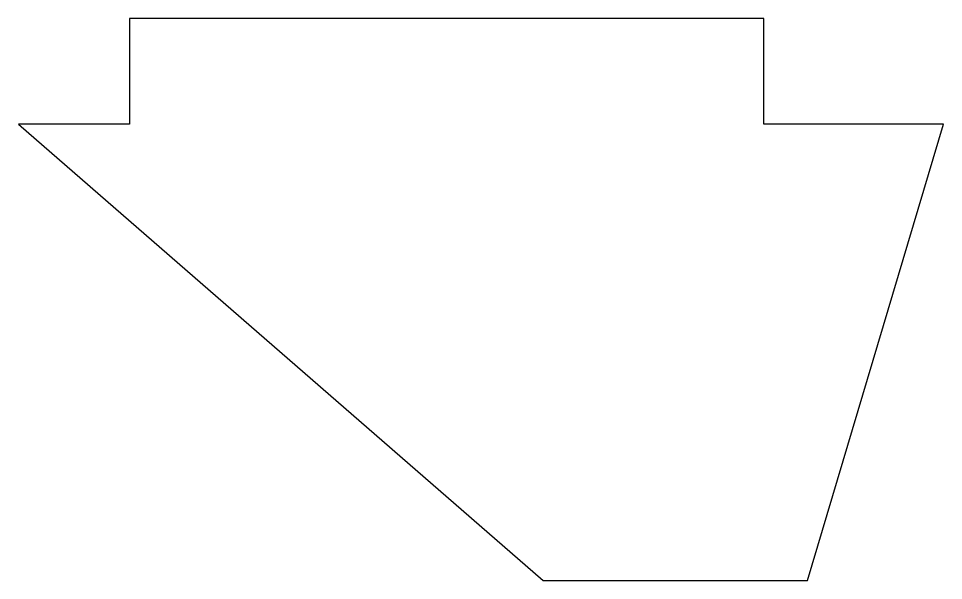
# Model space of a CAD drawing. Header units: millimetres. Extents: x -140 to 0, y -69 to 16.
import ezdxf

# ---------------------------------------------------------------- set-up
doc = ezdxf.new("R2010")
doc.units = ezdxf.units.MM

msp = doc.modelspace()

# ---------------------------------------------------------------- linework, layer by layer
msp.add_lwpolyline([(-27.2, 0), (-27.2, 16), (-123.2, 16), (-123.2, 0), (-140, 0), (-60.57, -69), (-20.57, -69), (0, 0)], close=True)

doc.saveas('drawing.dxf')
